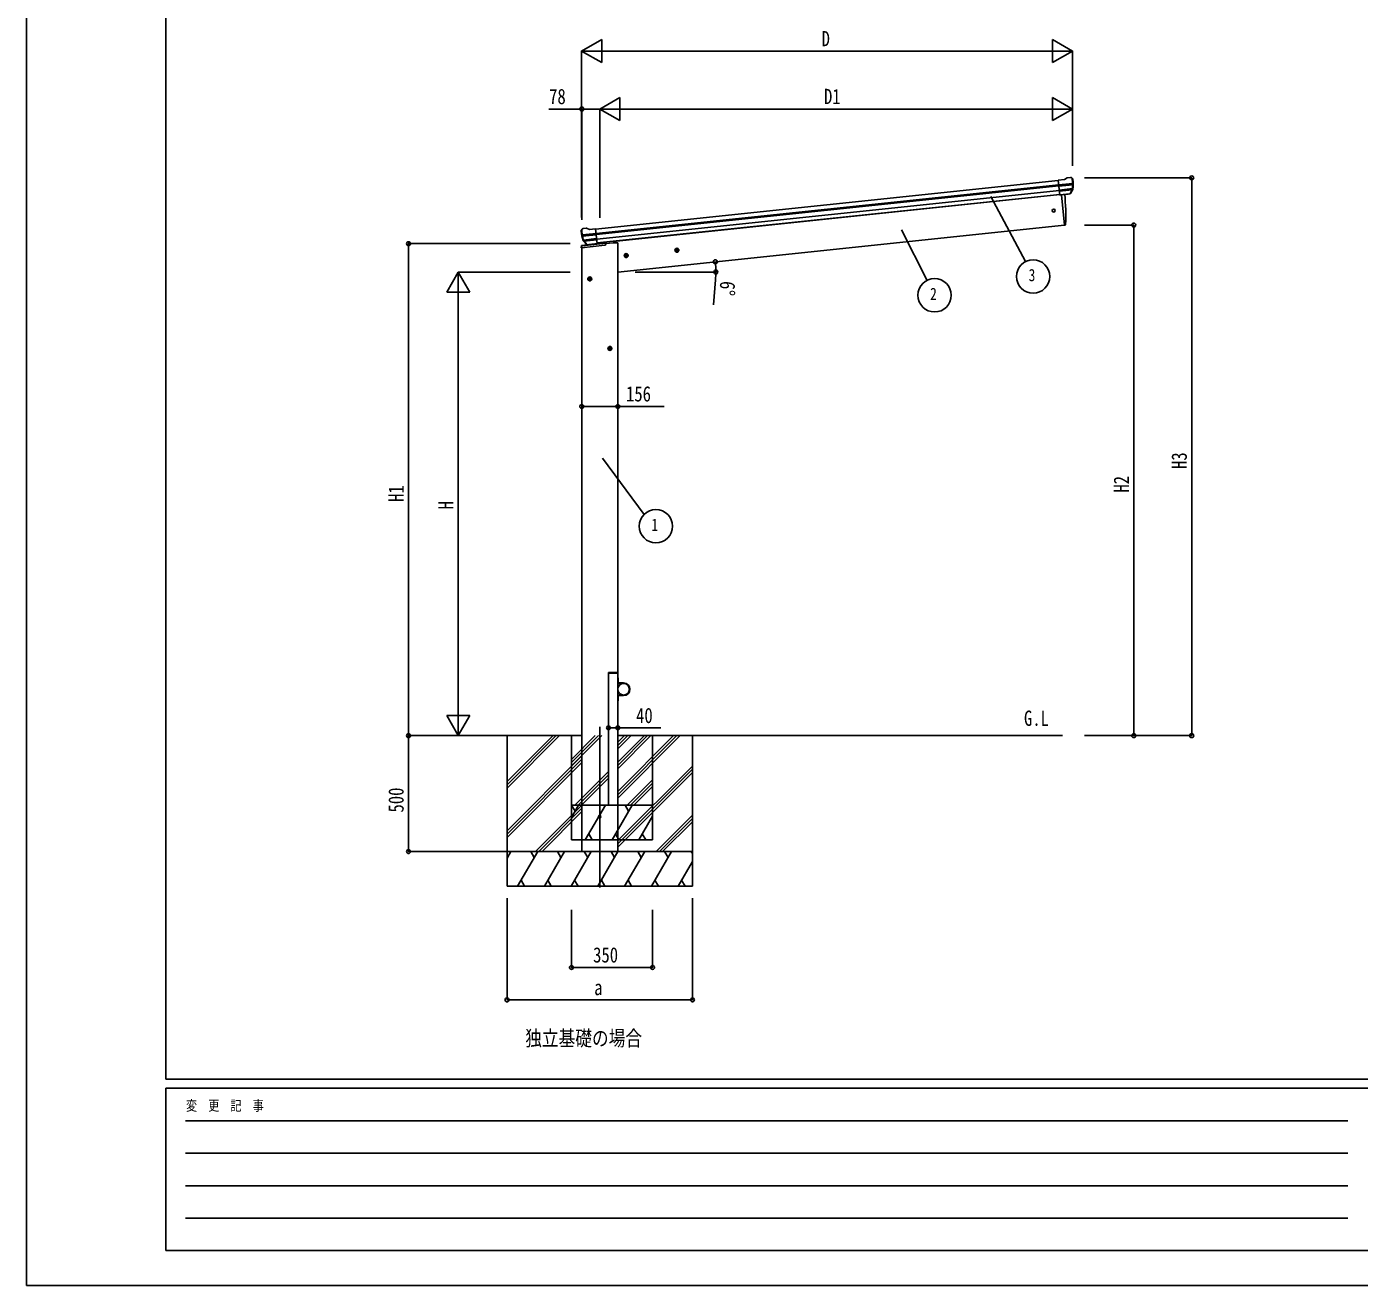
# Model space of a CAD drawing. Units: millimetres, scale not verified. Extents: x -8410 to 8410, y -5940 to 5940.
# Drawn here: x -8410 to -2660, y -5940 to -510 of the extents above; entities that cross this region are included whole.
import ezdxf
from ezdxf.enums import TextEntityAlignment as Align

# ---------------------------------------------------------------- set-up
doc = ezdxf.new("R2010")
doc.units = ezdxf.units.MM
doc.header["$LTSCALE"] = 30
for name, color, linetype in [('0-2_USER1', 3, 'Continuous'), ('0-3_YKK_12', 2, 'Continuous'), ('0-4_YKK_13', 4, 'Continuous'), ('0-5_YKK_A1', 4, 'Continuous'), ('0-6_YKK_D', 6, 'Continuous'), ('0-7_YKK_ZWAK', 7, 'Continuous')]:
    doc.layers.add(name, color=color, linetype=linetype)
doc.styles.add('ＭＳ ゴシック', font='')
doc.styles.get('ＭＳ ゴシック').set_extended_font_data('MS Gothic')

msp = doc.modelspace()

# ---------------------------------------------------------------- linework, layer by layer
at = {"layer": '0-3_YKK_12'}
msp.add_line((-5937.35, -3530.31), (-5937.35, -4223.63), dxfattribs=at)
at = {"layer": '0-4_YKK_13'}
for p, q in [((-3932.54, -1169.01), (-3959.07, -1171.8)), ((-3952.28, -1236.35), (-3959.07, -1171.8)), ((-3956.91, -1192.33), (-3897.17, -1186.05)), ((-3896.69, -1191.92), (-3956.29, -1198.18)), ((-3906.23, -1160.21), (-3906.23, -1160.21)), ((-3902.56, -1161.3), (-3902.56, -1161.3)), ((-3902.56, -1161.3), (-3898.24, -1164.8)), ((-3898.24, -1164.8), (-3897.38, -1165.49)), ((-3895.99, -1169.19), (-3896.3, -1167.34)), ((-3897.53, -1208.67), (-3954.56, -1214.67)), ((-3898.92, -1213.33), (-3954.09, -1219.13)), ((-3908.93, -1231.57), (-3952.3, -1236.12)), ((-3952.28, -1236.35), (-3942.34, -1235.31)), ((-3945.71, -1235.66), (-3932.01, -1366.03)), ((-3942.34, -1235.31), (-3942.06, -1235.37)), ((-3942.06, -1235.37), (-3916.73, -1232.71)), ((-3916.73, -1232.71), (-3916.48, -1232.59)), ((-3916.48, -1232.59), (-3908.79, -1231.78)), ((-3907.48, -1229.91), (-3898.03, -1211.61)), ((-3906.42, -1230.34), (-3896.3, -1212.08)), ((-3932.01, -1366.03), (-3929.96, -1365.75)), ((-6017.39, -1392.16), (-6017.47, -1390.28)), ((-6016.1, -1387.39), (-6016.8, -1388.25)), ((-6012.6, -1383.07), (-6016.1, -1387.39)), ((-5952.99, -1402.12), (-6012.73, -1408.4)), ((-6012.6, -1383.07), (-6012.6, -1383.07)), ((-6011.98, -1414.24), (-5952.38, -1407.98)), ((-6009.25, -1381.25), (-6009.24, -1381.25)), ((-5994.47, -1449.8), (-6008.17, -1434.05)), ((-6007.68, -1430.46), (-5950.65, -1424.46)), ((-5993.53, -1449.16), (-6006.58, -1433.23)), ((-6005.35, -1434.73), (-5950.18, -1428.93)), ((-5981.67, -1384.38), (-5955.15, -1381.59)), ((-5948.37, -1446.15), (-5955.15, -1381.59)), ((-6017.53, -1464.07), (-6016.29, -1454.65)), ((-6016.52, -1463.96), (-6017.53, -1464.07)), ((-6016.52, -1463.96), (-5915, -1453.29)), ((-6015.3, -1454.71), (-6016.52, -1463.96)), ((-6016.52, -1463.96), (-6015.3, -1454.71)), ((-6014.78, -1454.73), (-6015.99, -1463.9)), ((-6015.3, -1454.71), (-6015.4, -1453.79)), ((-6015.4, -1453.79), (-6015.3, -1454.71)), ((-5910.53, -1443.7), (-6015.3, -1454.71)), ((-6015.3, -1454.71), (-5910.53, -1443.7)), ((-5910.53, -1443.77), (-6014.78, -1454.73)), ((-6013.86, -1455.13), (-6013.91, -1454.64)), ((-5910.53, -1444.27), (-6013.86, -1455.13)), ((-5984.17, -1449.91), (-5991.86, -1450.72)), ((-5991.77, -1450.48), (-5948.39, -1445.92)), ((-5983.9, -1449.97), (-5984.17, -1449.91)), ((-5958.57, -1447.31), (-5983.9, -1449.97)), ((-5958.31, -1447.19), (-5958.57, -1447.31)), ((-5948.37, -1446.15), (-5958.31, -1447.19)), ((-5945.53, -1446.44), (-5945.53, -1447.95)), ((-5910.53, -1448.32), (-5910.53, -1443.7)), ((-5899.85, -3298.61), (-5899.75, -3297.04)), ((-5898.85, -3298.61), (-5899.85, -3298.61)), ((-5898.85, -3298.61), (-5859.85, -3298.61)), ((-5898.76, -3296.11), (-5859.94, -3296.11)), ((-5859.35, -3318.61), (-5857.35, -3318.61)), ((-5859.35, -3318.61), (-5859.35, -3341.31)), ((-5857.35, -3341.31), (-5857.35, -3318.61)), ((-5834.35, -3341.31), (-5857.35, -3341.31)), ((-5857.35, -3343.31), (-5834.35, -3343.31)), ((-5859.35, -3418.61), (-5859.35, -3395.91)), ((-5859.35, -3418.61), (-5857.35, -3418.61)), ((-5857.35, -3393.91), (-5834.35, -3393.91)), ((-5857.35, -3395.91), (-5857.35, -3418.61)), ((-5834.35, -3395.91), (-5857.35, -3395.91))]:
    msp.add_line(p, q, dxfattribs=at)
for points in [[(-3932.54, -1169.01), (-3920.94, -1162.04), (-3920.94, -1162.04)], [(-3919.71, -1161.63), (-3919.71, -1161.63), (-3906.23, -1160.21)], [(-5995.76, -1379.83), (-5995.76, -1379.83), (-6009.24, -1381.25)], [(-5981.67, -1384.38), (-5994.47, -1379.98), (-5994.47, -1379.98)], [(-6015.4, -1453.79), (-5910.53, -1442.76), (-5910.53, -1443.7)], [(-5858.95, -3297.04), (-5858.85, -3298.61), (-5859.85, -3298.61)]]:
    msp.add_lwpolyline(points, dxfattribs=at)
for centre, radius in [((-3978.8, -1303.48), 6.5), ((-5937.1, -3918.55), 5)]:
    msp.add_circle(centre, radius, dxfattribs=at)
for centre, radius, start, end in [((-3919.4, -1164.61), 3, 96.02369, 120.97631), ((-3905.71, -1165.18), 5, 51.04426, 95.95574), ((-4089.55, -1190.84), 192.44, 1.4271, 6.57578), ((-4096.89, -1190.31), 200.2, 354.20009, 359.53883), ((-3851.9, -1183.94), 45.32, 182.67122, 185.64518), ((-3896.5, -1193.25), 1.35, 95.1605, 97.91927), ((-3893.9, -1191.7), 2.74, 179.02151, 184.43412), ((-4096.89, -1190.31), 202, 354.13916, 6), ((-4826.61, -1325.82), 900, 357.63919, 5.84085), ((-3909.04, -1228.89), 2.99, 285.2717, 331.00739), ((-3900.69, -1210.23), 3, 332.69111, 354.20009), ((-3898.93, -1210.63), 3, 331, 354.13916), ((-5995.44, -1382.81), 3, 71.02369, 95.97631), ((-3930.37, -1362.77), 3, 278, 357.63919), ((-5816.49, -1371.04), 202, 186, 197.86084), ((-5823.56, -1373.09), 192.44, 185.42422, 190.5729), ((-6057.45, -1415.75), 45.32, 6.35482, 9.32878), ((-6008.72, -1386.22), 5, 96.04426, 140.95574), ((-6014.76, -1414.61), 2.74, 7.56588, 12.97849), ((-6011.89, -1415.59), 1.35, 94.08073, 96.8395), ((-5816.49, -1371.04), 200.2, 192.46117, 197.79991), ((-6005.9, -1432.08), 3, 197.86084, 221), ((-6004.26, -1431.33), 3, 197.79991, 219.30889), ((-6016.02, -1458.31), 3.66, 78.7113, 94.17753), ((-6016.02, -1458.31), 3.66, 78.7113, 94.17753), ((-6015.29, -1454.78), 1, 96, 172.5), ((-5992.21, -1447.84), 2.99, 220.99261, 266.7283), ((-5915.53, -1448.32), 5, 276, 0), ((-5898.76, -3297.11), 1, 90, 176.5), ((-5859.94, -3297.11), 1, 3.5, 90), ((-5857.35, -3341.31), 2, 180, 270), ((-5834.35, -3368.61), 27.3, 270, 90), ((-5834.35, -3368.61), 25.3, 270, 90), ((-5857.35, -3395.91), 2, 90, 180)]:
    msp.add_arc(centre, radius, start, end, dxfattribs=at)
for centre, major_axis, ratio, start_param, end_param in [((-3898.25, -1168.8), (-0.87, 5.91), 0.020485, 0.671432, 1.5691306), ((-3903.65, -1164.28), (5.88, -1.31), 0.24881, 0.460585, 0.4641038), ((-3899.27, -1167.82), (-2.34, 1.9), 0.995767, 3.9859716, 4.712389), ((-4094.58, -1212.25), (-20.92, 199.05), 0.994373, 4.7113789, 4.7277536), ((-3909.24, -1228.59), (-0.11, 3), 0.642905, 3.2459383, 4.203928), ((-3909.11, -1228.79), (1.66, -2.51), 0.997631, 5.8041905, 5.8929484), ((-3909.18, -1228.68), (3.53, -2.11), 0.650902, 5.2561448, 5.3289554), ((-3906.81, -1228.33), (1.08, 3.13), 0.040856, 2.1135035, 2.1416249), ((-6014.47, -1390.14), (1.9, 2.34), 0.995767, 1.5707963, 2.2972137), ((-6010.92, -1385.76), (-5.48, -2.51), 0.24881, 5.8190815, 5.8226003), ((-6015.26, -1391.3), (-0.38, 5.97), 0.020485, 4.7140547, 5.6117533), ((-5814.19, -1392.99), (-20.92, 199.05), 0.994373, 1.5554317, 1.5718064), ((-5994.51, -1447.76), (-1.71, 2.84), 0.040856, 4.1415604, 4.1696818), ((-5992.08, -1447.5), (-0.51, 2.96), 0.642905, 2.0792573, 3.037247), ((-5992.12, -1447.61), (-3.02, -2.79), 0.650902, 0.9542299, 1.0270405), ((-5992.17, -1447.73), (-1.1, -2.8), 0.997631, 0.3902369, 0.4789948)]:
    msp.add_ellipse(centre, major_axis=major_axis, ratio=ratio, start_param=start_param, end_param=end_param, dxfattribs=at)
at = {"layer": '0-5_YKK_A1'}
for p, q in [((-5954.94, -1383.58), (-3958.86, -1173.79)), ((-5952.96, -1402.48), (-3956.87, -1192.68)), ((-5952.53, -1406.66), (-3956.43, -1196.86)), ((-5950.43, -1426.52), (-3954.34, -1216.72)), ((-3952.59, -1233.46), (-5948.67, -1443.25)), ((-3952.48, -1234.45), (-5877.77, -1436.81)), ((-3945.71, -1235.66), (-3932.01, -1366.03)), ((-3932.01, -1366.03), (-5859.35, -1568.61)), ((-5877.77, -1436.81), (-5877.16, -1442.61)), ((-6014.85, -4068.61), (-6014.85, -1463.78)), ((-5859.35, -4068.55), (-5859.35, -1442.61)), ((-5823.92, -1489.97), (-5829.99, -1494.38)), ((-5829.99, -1494.38), (-5829.21, -1501.84)), ((-5822.09, -1507.37), (-5824.18, -1487.48)), ((-5817.06, -1493.02), (-5823.92, -1489.97)), ((-5594.39, -1473.39), (-5614.28, -1475.48)), ((-5605.12, -1466.97), (-5611.2, -1471.38)), ((-5611.2, -1471.38), (-5610.41, -1478.85)), ((-5610.41, -1478.85), (-5603.56, -1481.9)), ((-5603.29, -1484.38), (-5605.39, -1464.49)), ((-5598.27, -1470.02), (-5605.12, -1466.97)), ((-5813.19, -1496.38), (-5833.08, -1498.48)), ((-5829.21, -1501.84), (-5822.35, -1504.89)), ((-5970.35, -1598.16), (-5990.35, -1598.16)), ((-5980.35, -1590.65), (-5986.85, -1594.4)), ((-5986.85, -1594.4), (-5986.85, -1601.91)), ((-5986.85, -1601.91), (-5980.35, -1605.66)), ((-5980.35, -1608.16), (-5980.35, -1588.16)), ((-5973.85, -1594.4), (-5980.35, -1590.65)), ((-5893.35, -1890.65), (-5899.85, -1894.4)), ((-5899.85, -1894.4), (-5899.85, -1901.91)), ((-5893.35, -1908.16), (-5893.35, -1888.16)), ((-5886.85, -1894.4), (-5893.35, -1890.65)), ((-5883.35, -1898.16), (-5903.35, -1898.16)), ((-5899.85, -1901.91), (-5893.35, -1905.66)), ((-5899.35, -3298.61), (-5899.35, -3868.61)), ((-5859.35, -3298.61), (-5899.35, -3298.61)), ((-5859.35, -3868.61), (-5859.35, -3318.61)), ((-6465.99, -3568.61), (-6014.85, -3568.61)), ((-6337.35, -3568.61), (-6337.35, -4218.6)), ((-6337.35, -3795.24), (-6110.72, -3568.61)), ((-6337.35, -3781.09), (-6124.86, -3568.61)), ((-6337.35, -3766.95), (-6139, -3568.61)), ((-6059.35, -3568.61), (-6059.35, -4018.61)), ((-6059.35, -3670.95), (-5957, -3568.61)), ((-6059.35, -3685.1), (-5942.86, -3568.61)), ((-6059.35, -3699.24), (-5928.72, -3568.61)), ((-5859.35, -3568.61), (-3940.41, -3568.61)), ((-5859.35, -3837.73), (-5590.22, -3568.61)), ((-5859.35, -3823.59), (-5604.36, -3568.61)), ((-5859.35, -3809.45), (-5618.5, -3568.61)), ((-5859.35, -3625.54), (-5802.41, -3568.61)), ((-5859.35, -3611.4), (-5816.55, -3568.61)), ((-5859.35, -3597.26), (-5830.69, -3568.61)), ((-5859.35, -3711.37), (-5716.58, -3568.61)), ((-5859.35, -3697.23), (-5730.73, -3568.61)), ((-5859.35, -3683.09), (-5744.87, -3568.61)), ((-5709.35, -4018.61), (-5709.35, -3568.61)), ((-5537.35, -3568.66), (-5537.35, -4218.6)), ((-6337.35, -3979.08), (-6015.35, -3657.08)), ((-6337.35, -3993.22), (-6015.35, -3671.23)), ((-6337.35, -4007.37), (-6015.35, -3685.37)), ((-6044.87, -3868.61), (-5899.35, -3723.09)), ((-6030.73, -3868.61), (-5899.35, -3737.23)), ((-5859.35, -4021.58), (-5537.35, -3699.58)), ((-5859.35, -4035.72), (-5537.35, -3713.73)), ((-5859.35, -4049.87), (-5537.35, -3727.87)), ((-6016.59, -3868.61), (-5899.35, -3751.37)), ((-5818.6, -3868.61), (-5709.35, -3759.36)), ((-5804.45, -3868.61), (-5709.35, -3773.5)), ((-5790.31, -3868.61), (-5709.35, -3787.64)), ((-6214.74, -4068.61), (-6015.35, -3869.22)), ((-6200.6, -4068.61), (-6015.35, -3883.36)), ((-6186.46, -4068.61), (-6015.35, -3897.5)), ((-6059.35, -3921.72), (-6028.68, -3868.61)), ((-6059.35, -3868.61), (-5709.35, -3868.61)), ((-6043.69, -3894.59), (-6058.69, -3868.61)), ((-5999.82, -4018.6), (-5913.21, -3868.61)), ((-5884.35, -4018.61), (-5797.74, -3868.61)), ((-5812.74, -3894.59), (-5827.75, -3868.61)), ((-5768.88, -4018.61), (-5709.35, -3915.5)), ((-5694.24, -4068.61), (-5537.35, -3911.71)), ((-5680.1, -4068.61), (-5537.35, -3925.86)), ((-5665.96, -4068.61), (-5537.35, -3940)), ((-6059.35, -4018.61), (-5709.35, -4018.61)), ((-5984.82, -3992.63), (-5969.82, -4018.6)), ((-5869.35, -3992.62), (-5854.35, -4018.61)), ((-5753.88, -3992.63), (-5738.88, -4018.61)), ((-5537.35, -4068.61), (-6337.35, -4068.61)), ((-6337.35, -4097.54), (-6320.64, -4068.61)), ((-6291.77, -4218.61), (-6205.17, -4068.61)), ((-6220.17, -4094.59), (-6235.17, -4068.6)), ((-6176.3, -4218.6), (-6089.7, -4068.6)), ((-6104.7, -4094.59), (-6119.7, -4068.6)), ((-6060.83, -4218.6), (-5974.23, -4068.6)), ((-5989.23, -4094.59), (-6004.23, -4068.61)), ((-5945.36, -4218.6), (-5858.76, -4068.61)), ((-5873.76, -4094.59), (-5888.76, -4068.6)), ((-5829.89, -4218.6), (-5743.29, -4068.61)), ((-5758.29, -4094.59), (-5773.29, -4068.6)), ((-5714.42, -4218.6), (-5627.82, -4068.61)), ((-5642.82, -4094.59), (-5657.82, -4068.6)), ((-5537.35, -4077.27), (-5542.35, -4068.6)), ((-6335.64, -4094.59), (-6337.35, -4091.63)), ((-5598.96, -4218.6), (-5537.35, -4111.9)), ((-6276.78, -4192.63), (-6261.78, -4218.6)), ((-6161.3, -4192.63), (-6146.31, -4218.6)), ((-6045.83, -4192.63), (-6030.84, -4218.6)), ((-5930.36, -4192.62), (-5915.36, -4218.6)), ((-5814.89, -4192.63), (-5799.9, -4218.6)), ((-5699.43, -4192.63), (-5684.43, -4218.6)), ((-5583.96, -4192.63), (-5568.96, -4218.6)), ((-6337.35, -4218.6), (-5537.35, -4218.6))]:
    msp.add_line(p, q, dxfattribs=at)
for points in [[(-5859.35, -1442.61), (-5879.35, -1442.61), (-5910.53, -1445.88)], [(-5822.35, -1504.89), (-5816.28, -1500.48), (-5817.06, -1493.02)], [(-5603.56, -1481.9), (-5597.48, -1477.49), (-5598.27, -1470.02)], [(-5980.35, -1605.66), (-5973.85, -1601.91), (-5973.85, -1594.4)], [(-5893.35, -1905.66), (-5886.85, -1901.91), (-5886.85, -1894.4)]]:
    msp.add_lwpolyline(points, dxfattribs=at)
for centre, radius in [((-5823.13, -1497.43), 8.5), ((-5823.13, -1497.43), 7.7), ((-5823.13, -1497.43), 6.5), ((-5604.34, -1474.43), 8.5), ((-5604.34, -1474.43), 7.7), ((-5604.34, -1474.43), 6.5), ((-5980.35, -1598.16), 8.5), ((-5980.35, -1598.16), 7.7), ((-5980.35, -1598.16), 6.5), ((-5893.35, -1898.16), 8.5), ((-5893.35, -1898.16), 7.7), ((-5893.35, -1898.16), 6.5), ((-5834.35, -3368.61), 25)]:
    msp.add_circle(centre, radius, dxfattribs=at)
at = {"layer": '0-6_YKK_D'}
for p, q in [((-6015.35, -615.21), (-5928.75, -565.21)), ((-5928.75, -665.21), (-5928.75, -565.21)), ((-3896.97, -615.21), (-3983.57, -565.21)), ((-3983.57, -565.21), (-3983.57, -665.21)), ((-6015.35, -1332.62), (-6015.35, -614.21)), ((-6015.35, -615.21), (-5928.75, -665.21)), ((-6015.35, -615.21), (-5842.15, -615.21)), ((-5915.35, -615.21), (-3996.97, -615.21)), ((-3896.97, -615.21), (-4070.17, -615.21)), ((-3896.97, -615.21), (-3983.57, -665.21)), ((-3896.97, -1109.89), (-3896.97, -614.21)), ((-5937.1, -865.21), (-5850.5, -815.21)), ((-5850.5, -915.21), (-5850.5, -815.21)), ((-3896.97, -865.21), (-3983.57, -815.21)), ((-3983.57, -815.21), (-3983.57, -915.21)), ((-6014.85, -1342.63), (-6014.85, -864.21)), ((-5937.1, -1334.46), (-5937.1, -864.21)), ((-5937.1, -1334.46), (-5937.1, -864.21)), ((-5937.1, -865.21), (-5850.5, -915.21)), ((-5937.1, -865.21), (-5763.9, -865.21)), ((-5837.1, -865.21), (-3996.97, -865.21)), ((-3896.97, -865.21), (-4070.17, -865.21)), ((-3896.97, -865.21), (-3983.57, -915.21)), ((-3896.97, -1108.89), (-3896.97, -864.21)), ((-3845.13, -1162.19), (-3382.27, -1162.19)), ((-3383.27, -3568.61), (-3383.27, -1162.19)), ((-4249.67, -1242.01), (-4099.77, -1523.41)), ((-3846.13, -1366.03), (-3632.27, -1366.03)), ((-3633.27, -1366.03), (-3633.27, -3568.61)), ((-4634.88, -1386.26), (-4524.99, -1604.55)), ((-6065.35, -1446.1), (-6763.32, -1446.1)), ((-6762.32, -1446.1), (-6762.32, -3568.61)), ((-6547.79, -1568.61), (-6597.79, -1655.21)), ((-6065.35, -1568.61), (-6548.79, -1568.61)), ((-6547.79, -1568.61), (-6497.79, -1655.21)), ((-6547.79, -1568.61), (-6547.79, -1741.81)), ((-5784.99, -1568.61), (-5435.44, -1568.61)), ((-5437.8, -1602.58), (-5446.5, -1710.49)), ((-6597.79, -1655.21), (-6497.79, -1655.21)), ((-6547.79, -1668.61), (-6547.79, -3468.61)), ((-5925.5, -2371.19), (-5745.71, -2613.83)), ((-6547.79, -3568.61), (-6547.79, -3395.4)), ((-6547.79, -3568.61), (-6597.79, -3482)), ((-6497.79, -3482), (-6597.79, -3482)), ((-6547.79, -3568.61), (-6497.79, -3482)), ((-6466.99, -3568.61), (-6763.32, -3568.61)), ((-6466.99, -3568.61), (-6763.32, -3568.61)), ((-6762.32, -3568.61), (-6762.32, -4068.61)), ((-6466.99, -3568.61), (-6548.79, -3568.61)), ((-3846.13, -3568.61), (-3632.27, -3568.61)), ((-3846.13, -3568.61), (-3382.27, -3568.61)), ((-6338.35, -4068.61), (-6763.32, -4068.61)), ((-6337.35, -4269.55), (-6337.35, -4709.55)), ((-5537.35, -4269.55), (-5537.35, -4709.55)), ((-6059.35, -4319.55), (-6059.35, -4569.55)), ((-5709.35, -4319.55), (-5709.35, -4569.55)), ((-5709.35, -4568.55), (-6059.35, -4568.55)), ((-6337.35, -4708.55), (-5537.35, -4708.55))]:
    msp.add_line(p, q, dxfattribs=at)
for points in [[(-5937.1, -865.21), (-6014.85, -865.21), (-6157.12, -865.21)], [(-6014.85, -2148.16), (-5859.35, -2148.16), (-5659.48, -2148.16)], [(-5899.35, -3535.04), (-5859.35, -3535.04), (-5674.15, -3535.04)]]:
    msp.add_lwpolyline(points, dxfattribs=at)
for centre, radius in [((-6014.85, -865.21), 8.5), ((-3383.27, -1162.19), 8.5), ((-3633.27, -1366.03), 8.5), ((-6762.32, -1446.1), 8.5), ((-5438.75, -1524.4), 8.5), ((-4067.55, -1587.8), 72), ((-5436.44, -1568.61), 8.5), ((-4492.62, -1668.86), 72), ((-6014.85, -2148.16), 8.5), ((-5859.35, -2148.16), 8.5), ((-5694.98, -2664.93), 72), ((-6762.32, -3568.61), 8.5), ((-6762.32, -3568.61), 8.5), ((-5899.35, -3535.04), 8.5), ((-5859.35, -3535.04), 8.5), ((-3633.27, -3568.61), 8.5), ((-3383.27, -3568.61), 8.5), ((-6762.32, -4068.61), 8.5), ((-6059.35, -4568.55), 8.5), ((-5709.35, -4568.55), 8.5), ((-6337.35, -4708.55), 8.5), ((-5537.35, -4708.55), 8.5)]:
    msp.add_circle(centre, radius, dxfattribs=at)
for start, end in [(0, 6), (355.39249, 0)]:
    msp.add_arc((-5859.35, -1568.61), 422.91, start, end, dxfattribs=at)
at = {"layer": '0-7_YKK_ZWAK'}
for p, q in [((-7809.96, -5050), (-7809.96, 5550)), ((7790.04, -5050), (-7809.96, -5050)), ((-2609.96, -5090), (-7809.96, -5090)), ((-7809.96, -5790), (-7809.96, -5090)), ((-7724.96, -5230), (-2709.96, -5230)), ((-7724.96, -5370), (-2709.96, -5370)), ((-7724.96, -5510), (-2709.96, -5510)), ((-7724.96, -5650), (-2709.96, -5650)), ((-7809.96, -5790), (-2609.96, -5790))]:
    msp.add_line(p, q, dxfattribs=at)
msp.add_lwpolyline([(-8410, -5940), (8410, -5940), (8410, 5940), (-8410, 5940)], close=True, dxfattribs=at)

# ---------------------------------------------------------------- texts
at = {"layer": '0-2_USER1', "style": 'ＭＳ ゴシック', "width": 0.8}
for s, p in [('G.L', (-4106.92, -3546.14)), ('独立基礎の場合', (-6258.81, -4926.73))]:
    msp.add_text(s, height=65.98, dxfattribs=at).set_placement(p, align=Align.BOTTOM_LEFT)
at = {"layer": '0-6_YKK_D', "style": 'ＭＳ ゴシック', "width": 0.8}
for s, height, p in [('D', 65.98, (-4980.16, -614.41)), ('78', 65.98, (-6155.78, -863.88)), ('D1', 65.98, (-4969.83, -863.88)), ('3', 52.79, (-4086.75, -1623.8)), ('2', 52.79, (-4511.82, -1704.86)), ('156', 65.98, (-5824.02, -2146.82)), ('1', 52.79, (-5714.18, -2700.93)), ('40', 65.98, (-5780.55, -3534.24)), ('350', 65.98, (-5965.95, -4567.21)), ('a', 65.98, (-5961.35, -4707.75))]:
    msp.add_text(s, height=height, dxfattribs=at).set_placement(p, align=Align.BOTTOM_LEFT)
for s, rotation, p in [('6°', 265.392, (-5436.58, -1604.01)), ('H3', 90, (-3384.6, -2418.2)), ('H2', 90, (-3634.07, -2520.12)), ('H1', 90, (-6763.12, -2560.15)), ('H', 90, (-6548.59, -2592.61)), ('500', 90, (-6763.65, -3900.21))]:
    msp.add_text(s, height=65.98, rotation=rotation, dxfattribs=at).set_placement(p, align=Align.BOTTOM_LEFT)
at = {"layer": '0-7_YKK_ZWAK', "style": 'ＭＳ ゴシック', "width": 0.8}
msp.add_text('変  更  記  事', height=43.99, dxfattribs=at).set_placement((-7722.62, -5200), align=Align.BOTTOM_LEFT)

doc.saveas('drawing.dxf')
